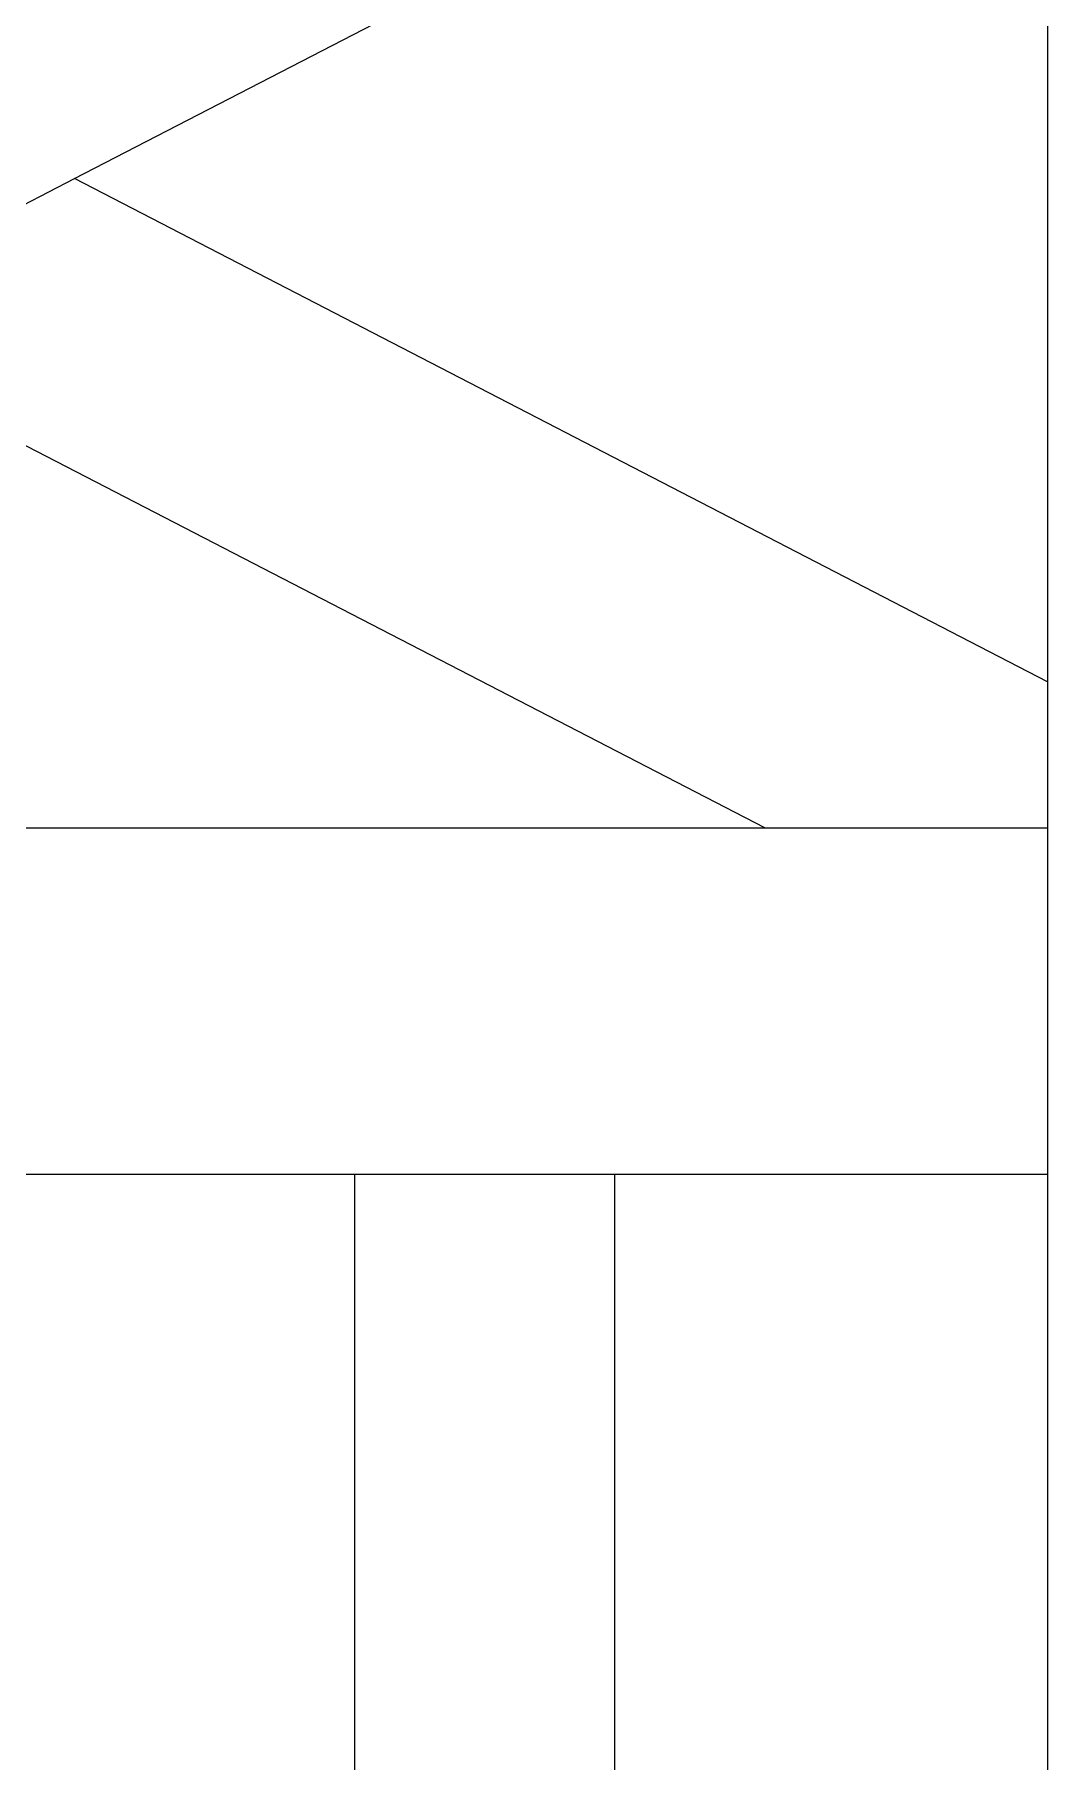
# Model space of a CAD drawing. Header units: millimetres. Extents: x 1251.1 to 1334.1, y 1577.6 to 1641.3.
# Drawn here: x 1298.618 to 1299.043, y 1598.802 to 1599.527 of the extents above; entities that cross this region are included whole.
import ezdxf

# ---------------------------------------------------------------- set-up
doc = ezdxf.new("R2010")
doc.units = ezdxf.units.MM
doc.layers.add('STACCIONATA', color=35, linetype='Continuous')

msp = doc.modelspace()

# ---------------------------------------------------------------- linework, layer by layer
at = {"layer": 'STACCIONATA'}
for p, q in [((1299.04303, 1599.99366), (1299.04303, 1597.34413)), ((1298.63464, 1599.46658), (1299.04303, 1599.67782)), ((1298.10756, 1599.19395), (1298.63464, 1599.46658)), ((1299.04303, 1599.25534), (1298.63464, 1599.46658)), ((1298.92435, 1599.19395), (1298.51595, 1599.40519)), ((1294.71735, 1599.19395), (1299.04303, 1599.19395)), ((1294.71735, 1599.04855), (1299.04303, 1599.04855)), ((1298.75223, 1599.04855), (1298.75223, 1597.93987)), ((1298.86128, 1599.04855), (1298.86128, 1597.93987))]:
    msp.add_line(p, q, dxfattribs=at)

doc.saveas('drawing.dxf')
